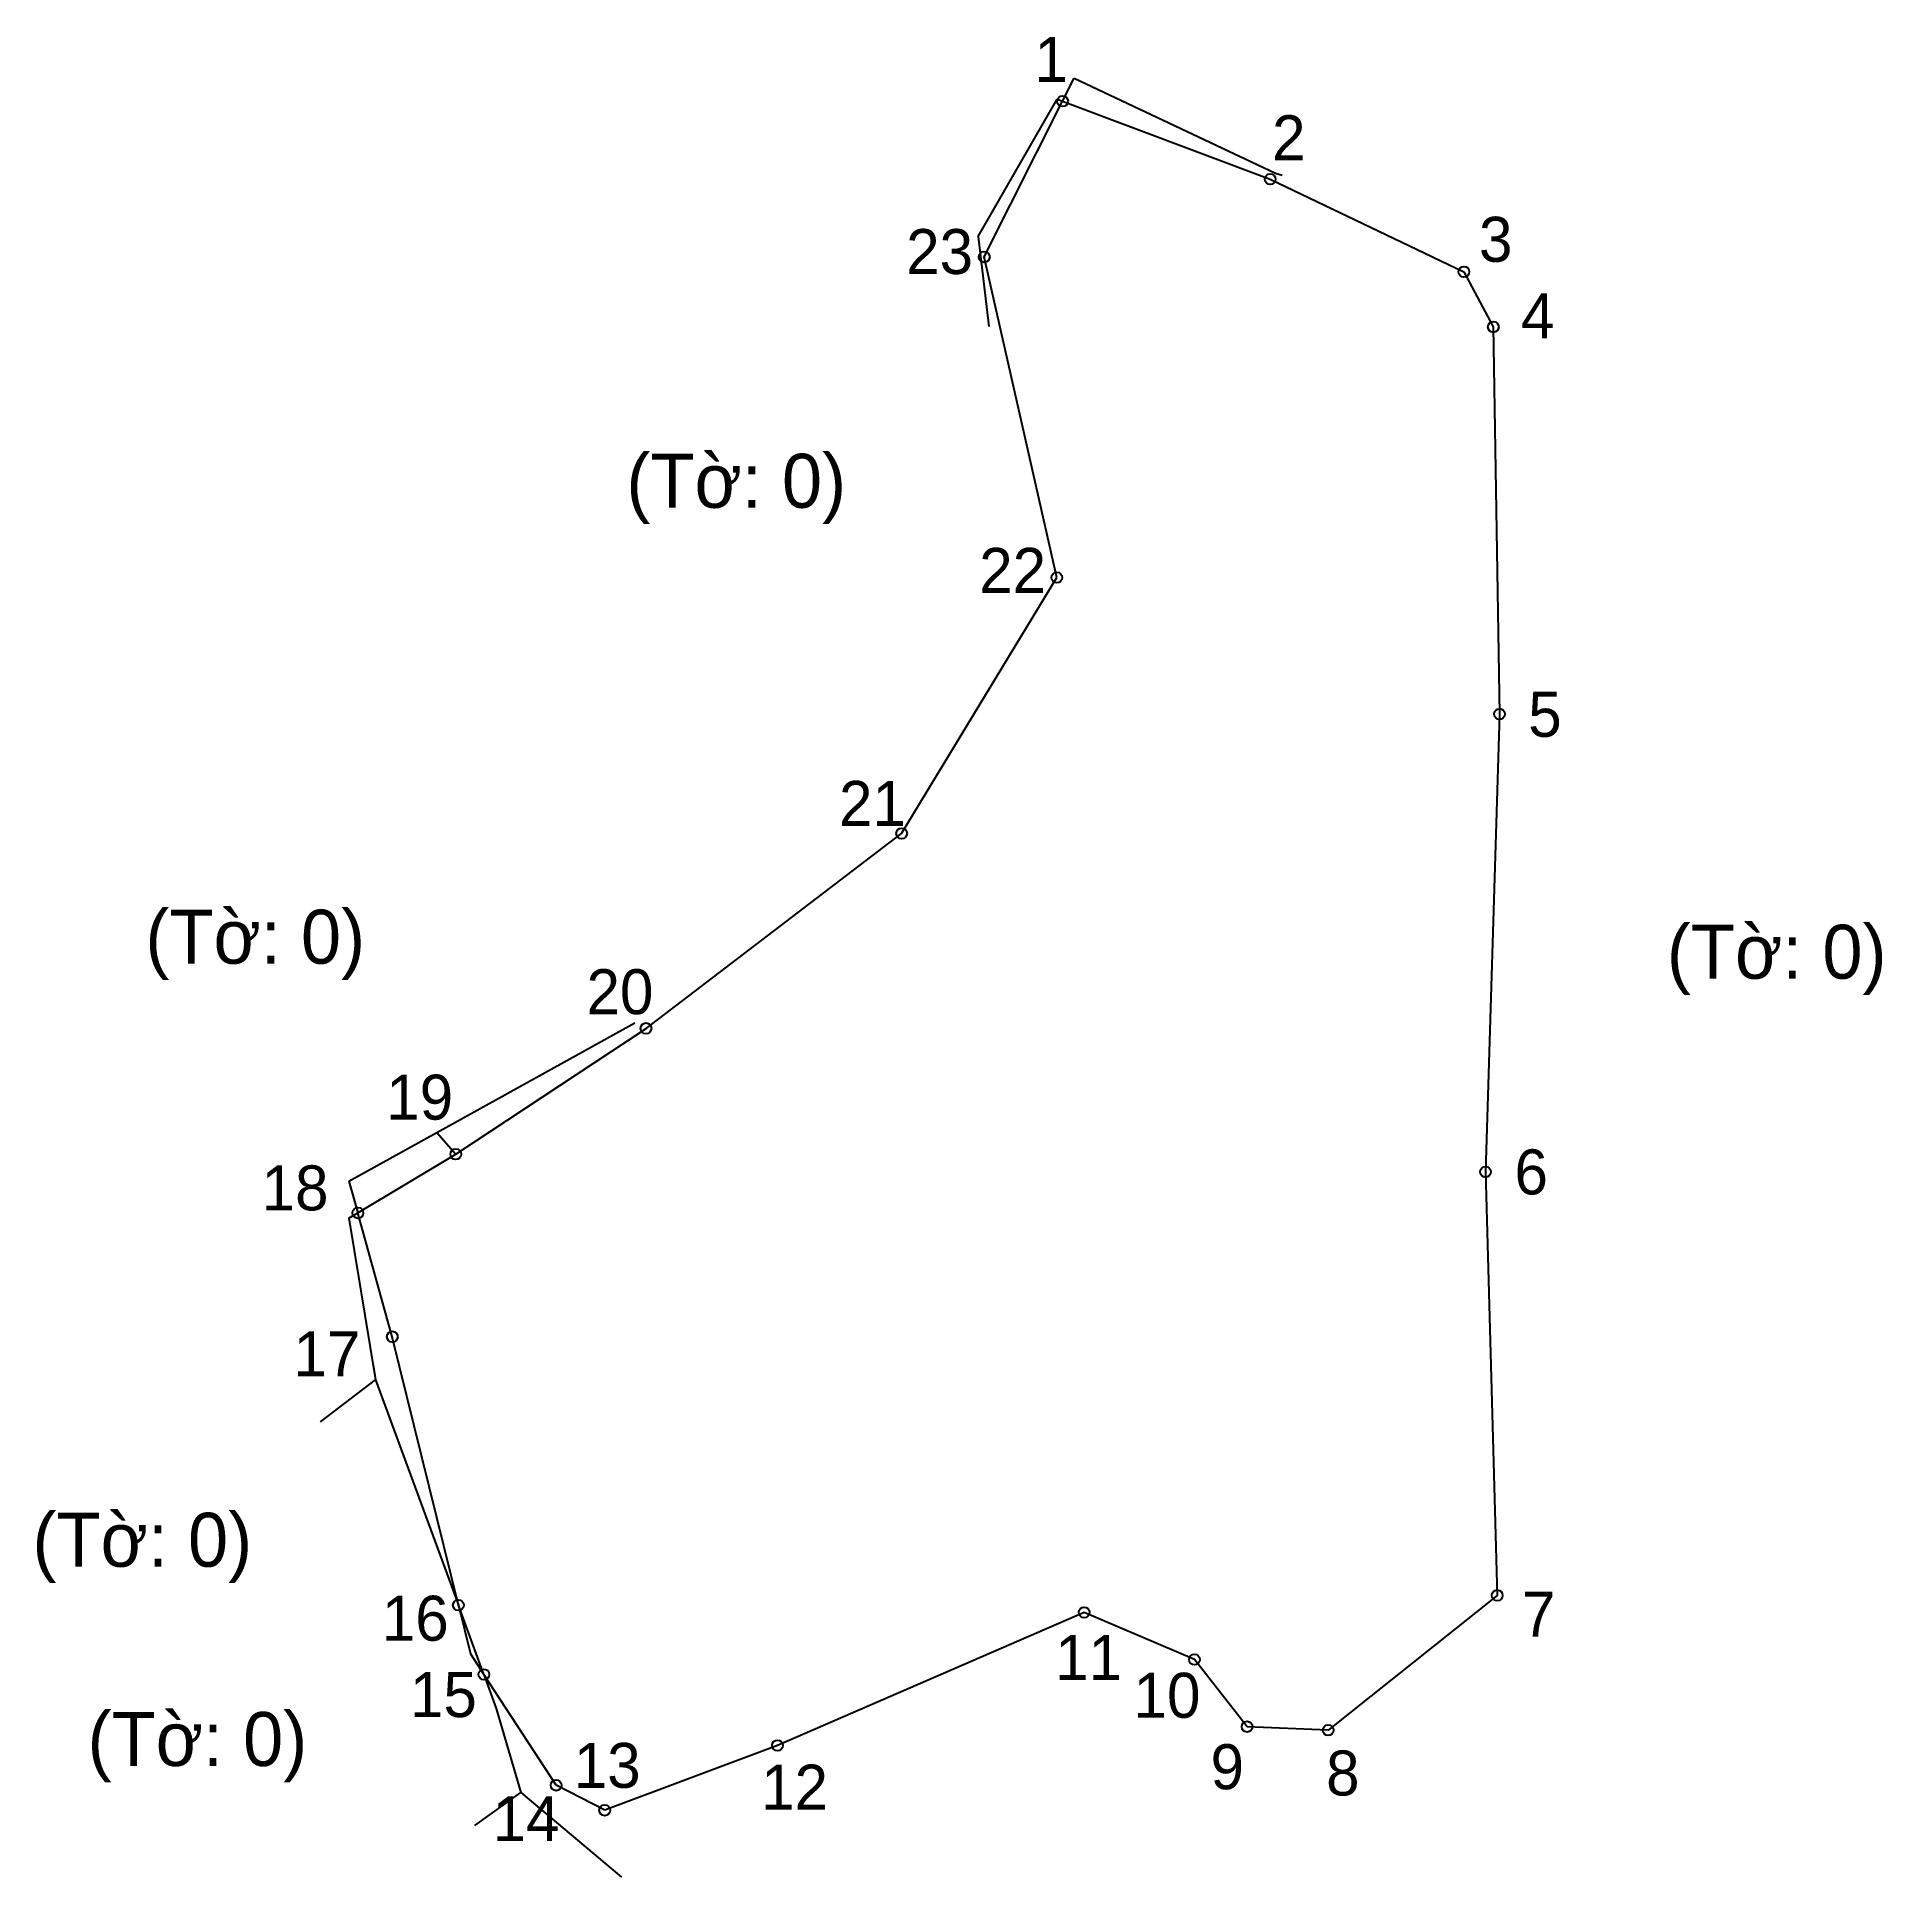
# Model space of a CAD drawing. Extents: x 548970 to 549158, y 1823417 to 1823604.
import ezdxf

# ---------------------------------------------------------------- set-up
doc = ezdxf.new("R2010")
doc.units = 0
for name, color, linetype in [('CanhThua', 7, 'Continuous'), ('MocDinhThua', 7, 'Continuous'), ('NhanTuCan', 7, 'Continuous'), ('RauThua', 7, 'Continuous'), ('SoHieuDinhThua', 7, 'Continuous')]:
    doc.layers.add(name, color=color, linetype=linetype)

msp = doc.modelspace()

# ---------------------------------------------------------------- linework, layer by layer
at = {"layer": 'CanhThua'}
for p, q in [((549066.78, 1823581.85), (549074.77, 1823597.74)), ((549074.77, 1823597.74), (549095.95, 1823589.79)), ((549095.95, 1823589.79), (549115.71, 1823580.34)), ((549074.18, 1823549.14), (549066.78, 1823581.85)), ((549115.71, 1823580.34), (549118.71, 1823574.71)), ((549118.71, 1823574.71), (549119.34, 1823535.21)), ((549058.35, 1823523.03), (549074.18, 1823549.14)), ((549119.34, 1823535.21), (549117.91, 1823488.5)), ((549032.27, 1823503.14), (549058.35, 1823523.03)), ((549012.86, 1823490.3), (549032.27, 1823503.14)), ((549002.88, 1823484.31), (549012.86, 1823490.3)), ((549117.91, 1823488.5), (549119.11, 1823445.29)), ((549006.39, 1823471.68), (549002.88, 1823484.31)), ((549013.13, 1823444.29), (549006.39, 1823471.68)), ((549119.11, 1823445.29), (549101.86, 1823431.53)), ((549015.73, 1823437.22), (549013.13, 1823444.29)), ((549076.97, 1823443.55), (549045.68, 1823429.98)), ((549088.22, 1823438.74), (549076.97, 1823443.55)), ((549093.59, 1823431.89), (549088.22, 1823438.74)), ((549023.1, 1823425.91), (549015.73, 1823437.22)), ((549101.86, 1823431.53), (549093.59, 1823431.89)), ((549045.68, 1823429.98), (549028.06, 1823423.36)), ((549028.06, 1823423.36), (549023.1, 1823425.91))]:
    msp.add_line(p, q, dxfattribs=at)
at = {"layer": 'MocDinhThua'}
for centre in [(549074.77, 1823597.74), (549095.95, 1823589.79), (549066.78, 1823581.85), (549115.71, 1823580.34), (549118.71, 1823574.71), (549074.18, 1823549.14), (549119.34, 1823535.21), (549058.35, 1823523.03), (549032.27, 1823503.14), (549012.86, 1823490.3), (549117.91, 1823488.5), (549002.88, 1823484.31), (549006.39, 1823471.68), (549119.11, 1823445.29), (549013.13, 1823444.29), (549076.97, 1823443.55), (549088.22, 1823438.74), (549015.73, 1823437.22), (549093.59, 1823431.89), (549101.86, 1823431.53), (549045.68, 1823429.98), (549023.1, 1823425.91), (549028.06, 1823423.36)]:
    msp.add_circle(centre, 0.551, dxfattribs=at)
at = {"layer": 'RauThua'}
for p, q in [((549074.77, 1823597.74), (549075.95, 1823600.08)), ((549075.95, 1823600.08), (549096.5, 1823590.39)), ((549066.15, 1823583.94), (549074.21, 1823597.95)), ((549074.21, 1823597.95), (549074.77, 1823597.74)), ((549096.5, 1823590.39), (549097.16, 1823590.19)), ((549066.15, 1823583.94), (549067.26, 1823574.74)), ((549010.92, 1823492.51), (549031.12, 1823503.71)), ((549001.97, 1823487.55), (549010.92, 1823492.51)), ((549001.97, 1823487.55), (549010.92, 1823492.51)), ((549010.92, 1823492.51), (549012.86, 1823490.3)), ((549010.92, 1823492.51), (549012.86, 1823490.3)), ((549010.92, 1823492.51), (549012.86, 1823490.3)), ((549001.97, 1823487.55), (549002.88, 1823484.31)), ((549001.97, 1823487.55), (549002.88, 1823484.31)), ((549001.95, 1823483.76), (549002.88, 1823484.31)), ((549001.95, 1823483.76), (549002.88, 1823484.31)), ((549001.95, 1823483.76), (549004.69, 1823467.28)), ((549001.95, 1823483.76), (549004.69, 1823467.28)), ((549004.44, 1823468.81), (549004.69, 1823467.28)), ((548999.07, 1823463.01), (549004.69, 1823467.28)), ((549004.69, 1823467.28), (549013.13, 1823444.29)), ((549004.69, 1823467.28), (549007.53, 1823459.54)), ((549013.13, 1823444.29), (549014.35, 1823439.33)), ((549013.13, 1823444.29), (549014.35, 1823439.33)), ((549014.35, 1823439.33), (549015.73, 1823437.22)), ((549014.35, 1823439.33), (549015.73, 1823437.22)), ((549015.73, 1823437.22), (549017, 1823433.76)), ((549015.73, 1823437.22), (549017, 1823433.76)), ((549017, 1823433.76), (549019.51, 1823425.17)), ((549017, 1823433.76), (549019.51, 1823425.17)), ((549014.82, 1823421.81), (549019.51, 1823425.17)), ((549019.51, 1823425.17), (549029.76, 1823416.54))]:
    msp.add_line(p, q, dxfattribs=at)

# ---------------------------------------------------------------- texts
at = {"layer": 'NhanTuCan'}
for p in [(549030.27, 1823556.26), (548981.2, 1823509.74), (549136.41, 1823508.21), (548969.68, 1823448.21), (548975.3, 1823427.88)]:
    msp.add_text('(Tờ: 0)', height=5.506, dxfattribs=at).set_placement(p)
at = {"layer": 'SoHieuDinhThua'}
for s, height, p in [('1', 4.59, (549071.91, 1823599.72)), ('2', 4.59, (549096.14, 1823591.72)), ('23', 4.588, (549058.81, 1823580.11)), ('3', 4.59, (549117.25, 1823581.36)), ('4', 4.59, (549121.53, 1823573.56)), ('22', 4.588, (549066.26, 1823547.58)), ('5', 4.59, (549122.27, 1823532.89)), ('21', 4.588, (549051.96, 1823523.8)), ('20', 4.588, (549026.2, 1823504.59)), ('19', 4.588, (549005.77, 1823493.83)), ('6', 4.59, (549120.87, 1823486.2)), ('18', 4.588, (548993.06, 1823484.57)), ('17', 4.588, (548996.31, 1823467.64)), ('16', 4.588, (549005.32, 1823440.66)), ('7', 4.59, (549121.64, 1823441.06)), ('11', 4.588, (549074.01, 1823436.67)), ('15', 4.588, (549008.19, 1823432.87)), ('10', 4.588, (549082.01, 1823432.8)), ('13', 4.588, (549024.9, 1823425.65)), ('9', 4.59, (549089.86, 1823425.51)), ('12', 4.588, (549044.01, 1823423.43)), ('8', 4.59, (549101.65, 1823424.87)), ('14', 4.588, (549016.62, 1823420.21))]:
    msp.add_text(s, height=height, dxfattribs=at).set_placement(p)

doc.saveas('drawing.dxf')
